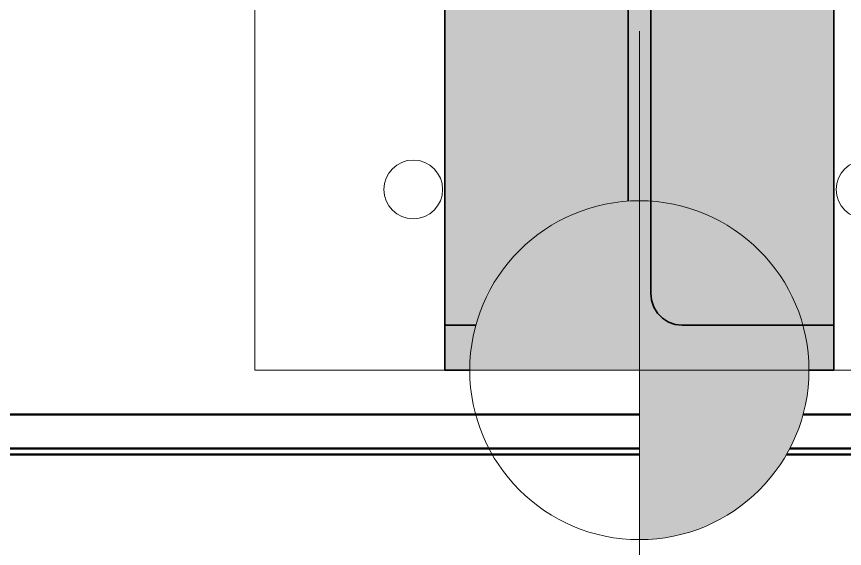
# Model space of a CAD drawing. Header units: metres. Extents: x 4 to 49, y -1186 to 3.
# Drawn here: x 43.5842 to 43.9503, y -1182.7054 to -1182.47 of the extents above; entities that cross this region are included whole.
import ezdxf

# ---------------------------------------------------------------- set-up
doc = ezdxf.new("R2010")
doc.units = ezdxf.units.M
for name, color, linetype, lineweight in [('A-ANNO-NOTE', 7, 'Continuous', 9), ('A-GENM', 7, 'Continuous', 35), ('A-WALL', 7, 'Continuous', 50), ('S-FSTN', 7, 'Continuous', 18)]:
    doc.layers.add(name, color=color, linetype=linetype, lineweight=lineweight)

# ---------------------------------------------------------------- blocks, each defined once
blk = doc.blocks.new('Walls 2 - Walls 2-6845191-DRG-2873222 - SOUTHERN SCREEN POST - PLAN')
at = {"layer": 'A-WALL'}
for p, q in [((210.16274, 1205.56824), (211.23393, 1205.66196)), ((210.16298, 1205.56559), (211.23268, 1205.65917)), ((211.22801, 1205.64368), (210.16428, 1205.55062)), ((208.96742, 1205.46366), (210.09794, 1205.56257)), ((208.96765, 1205.46103), (210.09672, 1205.5598)), ((210.09218, 1205.54432), (208.96896, 1205.44606))]:
    blk.add_line(p, q, dxfattribs=at)
blk = doc.blocks.new('BR08_GEN_POST_0 - 360UB_BASE-TRANS-8745554-DRG-2873222 - SOUTHERN SCREEN POST - PLAN')
at = {"layer": 'A-GENM', "true_color": 0xc0c0c0}
blk.add_hatch(color=9, dxfattribs=at).paths.add_polyline_path([(0.086, 0), (0.086, 0.5239), (-0.086, 0.5239), (-0.086, 0), (-0.075, 0), (-0.07455, 0.0082), (-0.07321, 0.01631), (-0.07098, 0.02422), (-0.06791, 0.03183), (-0.06402, 0.03907), (-0.05936, 0.04584), (-0.05399, 0.05206), (-0.04798, 0.05765), (-0.04138, 0.06255), (-0.03429, 0.0667), (-0.02679, 0.07005), (-0.01897, 0.07256), (-0.01092, 0.0742), (-0.00274, 0.07495), (0, 0.07455), (0, 0), (0.075, 0)])
at = {"layer": 'A-GENM'}
for p, q in [((-0.086, 0.5432), (-0.086, 0.0199)), ((0.086, 0.0199), (0.086, 0.5432)), ((-0.086, 0.5239), (-0.086, 0)), ((0.086, 0), (0.086, 0.5239)), ((-0.005, 0.27213), (-0.005, 0.07483)), ((0.005, 0.03412), (0.005, 0.27213)), ((-0.086, 0.0199), (-0.086, 0)), ((-0.0723, 0.0199), (-0.086, 0.0199)), ((0.086, 0.0199), (0.019, 0.0199)), ((0.086, 0), (0.086, 0.0199)), ((-0.086, 0), (-0.075, 0)), ((0.075, 0), (0.086, 0))]:
    blk.add_line(p, q, dxfattribs=at)
at = {"layer": 'A-GENM', "flags": 128}
blk.add_lwpolyline([(0.019, 0.0199), (0.01588, 0.02026), (0.01293, 0.02131), (0.01027, 0.023), (0.00805, 0.02525), (0.00639, 0.02795), (0.00535, 0.03095), (0.005, 0.03412)], dxfattribs=at)
blk = doc.blocks.new('Canopy Post Column Base Plate-4 Hole - 25mm-V20-DRG-2873222 - SOUTHERN SCREEN POST - PLAN')
at = {"layer": 'S-FSTN'}
for p, q in [((0.17, 0.17), (-0.17, 0.17)), ((-0.17, 0.17), (-0.17, 0.075)), ((-0.17, 0.075), (-0.17, 0.17)), ((-0.17, 0.17), (0.17, 0.17)), ((0.17, -0.17), (0.17, 0.17)), ((0.17, 0.17), (0.17, -0.17)), ((-0.17, -0.075), (-0.17, -0.17)), ((-0.17, -0.17), (-0.17, -0.075)), ((-0.17, -0.17), (0.17, -0.17)), ((0.17, -0.17), (-0.17, -0.17))]:
    blk.add_line(p, q, dxfattribs=at)
for centre, start, end in [((-0.09, 0.1), 0, 180), ((-0.09, 0.1), 0, 180), ((0.09, 0.1), 0, 180), ((0.09, 0.1), 0, 180), ((-0.09, 0.1), 180, 360), ((-0.09, 0.1), 180, 360), ((0.09, 0.1), 180, 360), ((0.09, 0.1), 180, 360), ((-0.09, -0.1), 0, 180), ((-0.09, -0.1), 360, 180), ((0.09, -0.1), 0, 180), ((0.09, -0.1), 360, 180), ((-0.09, -0.1), 180, 360), ((-0.09, -0.1), 180, 360), ((0.09, -0.1), 180, 360), ((0.09, -0.1), 180, 360)]:
    blk.add_arc(centre, 0.013, start, end, dxfattribs=at)

msp = doc.modelspace()

# ---------------------------------------------------------------- hatches: boundary and pattern name
at = {"layer": 'A-ANNO-NOTE', "lineweight": 5, "true_color": 0x808080}
for points in [[(43.85958, -1182.62648), (43.85958, -1182.55148), (43.85138, -1182.55193), (43.84328, -1182.55328), (43.83537, -1182.5555), (43.82775, -1182.55858), (43.82051, -1182.56246), (43.81375, -1182.56712), (43.80753, -1182.57249), (43.80194, -1182.57851), (43.79703, -1182.5851), (43.79288, -1182.59219), (43.78953, -1182.59969), (43.78702, -1182.60751), (43.78538, -1182.61556), (43.78463, -1182.62374), (43.78458, -1182.62648), (43.78777, -1182.62648)], [(43.85958, -1182.70148), (43.86779, -1182.70103), (43.87589, -1182.69969), (43.8838, -1182.69747), (43.89142, -1182.69439), (43.89866, -1182.6905), (43.90542, -1182.68585), (43.91164, -1182.68048), (43.91723, -1182.67446), (43.92213, -1182.66787), (43.92629, -1182.66078), (43.92964, -1182.65328), (43.93215, -1182.64545), (43.93379, -1182.6374), (43.93453, -1182.62922), (43.93458, -1182.62648), (43.85958, -1182.62648), (43.85958, -1182.65473)]]:
    msp.add_hatch(color=8, dxfattribs=at).paths.add_polyline_path(points)

# ---------------------------------------------------------------- linework, layer by layer
at = {"layer": 'A-ANNO-NOTE', "color": 8, "lineweight": 18, "true_color": 0x808080}
for q in [(43.85958, -1182.47648), (43.70958, -1182.62648), (43.85958, -1182.77648), (44.00958, -1182.62648)]:
    msp.add_line((43.85958, -1182.62648), q, dxfattribs=at)
msp.add_circle((43.85958, -1182.62648), 0.075, dxfattribs=at)
for start, end in [(90, 180), (270, 360)]:
    msp.add_arc((43.85958, -1182.62648), 0.075, start, end, dxfattribs=at)

# ---------------------------------------------------------------- block references
at = {"layer": 'A-GENM', "rotation": 359.9995443863514}
msp.add_blockref('BR08_GEN_POST_0 - 360UB_BASE-TRANS-8745554-DRG-2873222 - SOUTHERN SCREEN POST - PLAN', (43.85958, -1182.62648), dxfattribs=at)
at = {"layer": 'A-WALL', "rotation": 175.0000000000005}
msp.add_blockref('Walls 2 - Walls 2-6845191-DRG-2873222 - SOUTHERN SCREEN POST - PLAN', (358.29479, 0), dxfattribs=at)
at = {"layer": 'S-FSTN', "rotation": 89.9995443858186}
msp.add_blockref('Canopy Post Column Base Plate-4 Hole - 25mm-V20-DRG-2873222 - SOUTHERN SCREEN POST - PLAN', (43.85959, -1182.45648), dxfattribs=at)

doc.saveas('drawing.dxf')
